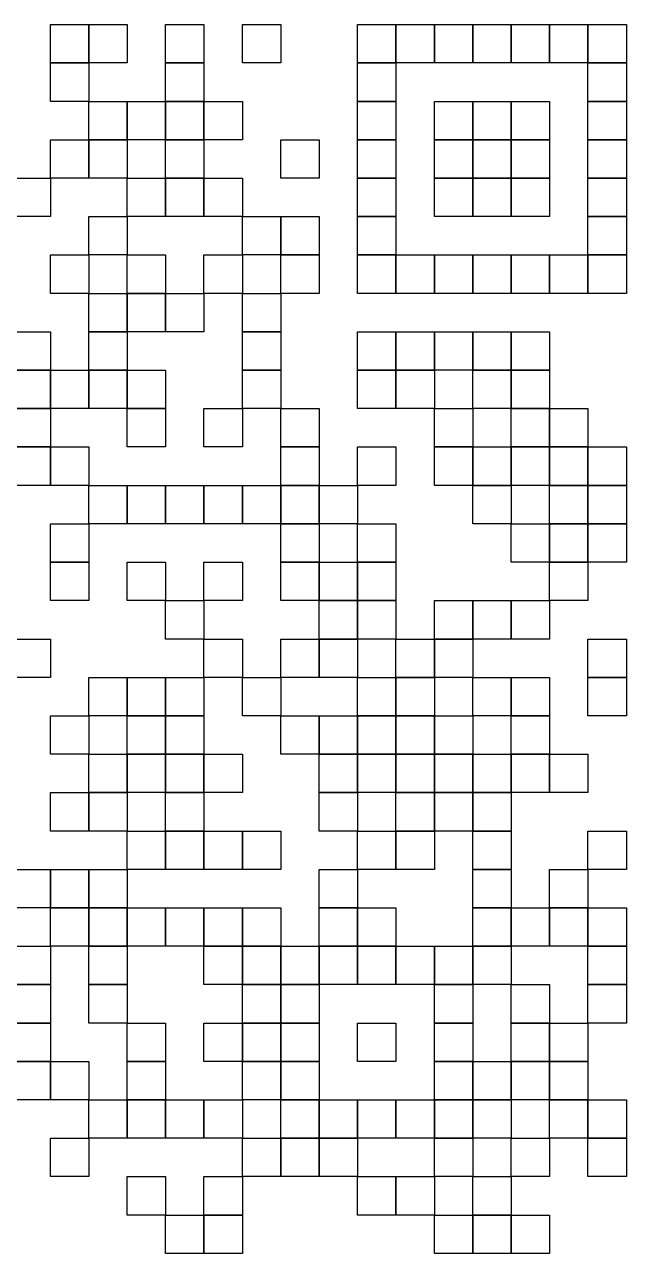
# Model space of a CAD drawing. Extents: x -1 to 447, y 185 to 440.
# Drawn here: x 334.28 to 358.03, y 359.09 to 407.58 of the extents above; entities that cross this region are included whole.
import ezdxf

# ---------------------------------------------------------------- set-up
doc = ezdxf.new("R2010")
doc.units = 0

msp = doc.modelspace()

# ---------------------------------------------------------------- linework, layer by layer
at = {"layer": 'Visible'}
for p, q in [((335.300744, 407.579554), (336.816805, 407.579554)), ((335.300744, 406.064552), (335.300744, 407.579554)), ((336.816805, 407.579554), (338.33022, 407.579554)), ((336.816805, 406.064552), (336.816805, 407.579554)), ((336.816805, 407.579554), (336.816805, 406.064552)), ((338.33022, 407.579554), (338.33022, 406.064552)), ((339.84628, 407.579554), (341.362341, 407.579554)), ((339.84628, 406.064552), (339.84628, 407.579554)), ((341.362341, 407.579554), (341.362341, 406.064552)), ((342.875756, 407.579554), (344.391816, 407.579554)), ((342.875756, 406.064552), (342.875756, 407.579554)), ((344.391816, 407.579554), (344.391816, 406.064552)), ((347.421291, 407.579554), (348.937352, 407.579554)), ((347.421291, 406.064552), (347.421291, 407.579554)), ((348.937352, 407.579554), (350.453413, 407.579554)), ((348.937352, 406.064552), (348.937352, 407.579554)), ((348.937352, 407.579554), (348.937352, 406.064552)), ((350.453413, 407.579554), (351.966827, 407.579554)), ((350.453413, 406.064552), (350.453413, 407.579554)), ((350.453413, 407.579554), (350.453413, 406.064552)), ((351.966827, 407.579554), (353.482888, 407.579554)), ((351.966827, 406.064552), (351.966827, 407.579554)), ((351.966827, 407.579554), (351.966827, 406.064552)), ((353.482888, 407.579554), (354.998949, 407.579554)), ((353.482888, 406.064552), (353.482888, 407.579554)), ((353.482888, 407.579554), (353.482888, 406.064552)), ((354.998949, 407.579554), (356.512363, 407.579554)), ((354.998949, 406.064552), (354.998949, 407.579554)), ((354.998949, 407.579554), (354.998949, 406.064552)), ((356.512363, 407.579554), (358.028424, 407.579554)), ((356.512363, 406.064552), (356.512363, 407.579554)), ((356.512363, 407.579554), (356.512363, 406.064552)), ((358.028424, 407.579554), (358.028424, 406.064552)), ((335.300744, 406.064552), (336.816805, 406.064552)), ((335.300744, 404.549285), (335.300744, 406.064552)), ((336.816805, 406.064552), (335.300744, 406.064552)), ((336.816805, 406.064552), (336.816805, 404.549285)), ((338.33022, 406.064552), (336.816805, 406.064552)), ((339.84628, 406.064552), (341.362341, 406.064552)), ((339.84628, 404.549285), (339.84628, 406.064552)), ((341.362341, 406.064552), (339.84628, 406.064552)), ((341.362341, 406.064552), (341.362341, 404.549285)), ((344.391816, 406.064552), (342.875756, 406.064552)), ((347.421291, 406.064552), (348.937352, 406.064552)), ((347.421291, 404.549285), (347.421291, 406.064552)), ((348.937352, 406.064552), (347.421291, 406.064552)), ((348.937352, 406.064552), (348.937352, 404.549285)), ((350.453413, 406.064552), (348.937352, 406.064552)), ((351.966827, 406.064552), (350.453413, 406.064552)), ((353.482888, 406.064552), (351.966827, 406.064552)), ((354.998949, 406.064552), (353.482888, 406.064552)), ((356.512363, 406.064552), (354.998949, 406.064552)), ((356.512363, 406.064552), (358.028424, 406.064552)), ((356.512363, 404.549285), (356.512363, 406.064552)), ((358.028424, 406.064552), (356.512363, 406.064552)), ((358.028424, 406.064552), (358.028424, 404.549285)), ((336.816805, 404.549285), (335.300744, 404.549285)), ((336.816805, 404.549285), (338.33022, 404.549285)), ((336.816805, 403.034018), (336.816805, 404.549285)), ((338.33022, 404.549285), (339.84628, 404.549285)), ((338.33022, 403.034018), (338.33022, 404.549285)), ((338.33022, 404.549285), (338.33022, 403.034018)), ((339.84628, 404.549285), (341.362341, 404.549285)), ((339.84628, 403.034018), (339.84628, 404.549285)), ((339.84628, 404.549285), (339.84628, 403.034018)), ((341.362341, 404.549285), (339.84628, 404.549285)), ((341.362341, 404.549285), (342.875756, 404.549285)), ((341.362341, 403.034018), (341.362341, 404.549285)), ((341.362341, 404.549285), (341.362341, 403.034018)), ((342.875756, 404.549285), (342.875756, 403.034018)), ((347.421291, 404.549285), (348.937352, 404.549285)), ((347.421291, 403.034018), (347.421291, 404.549285)), ((348.937352, 404.549285), (347.421291, 404.549285)), ((348.937352, 404.549285), (348.937352, 403.034018)), ((350.453413, 404.549285), (351.966827, 404.549285)), ((350.453413, 403.034018), (350.453413, 404.549285)), ((351.966827, 404.549285), (353.482888, 404.549285)), ((351.966827, 403.034018), (351.966827, 404.549285)), ((351.966827, 404.549285), (351.966827, 403.034018)), ((353.482888, 404.549285), (354.998949, 404.549285)), ((353.482888, 403.034018), (353.482888, 404.549285)), ((353.482888, 404.549285), (353.482888, 403.034018)), ((354.998949, 404.549285), (354.998949, 403.034018)), ((356.512363, 404.549285), (358.028424, 404.549285)), ((356.512363, 403.034018), (356.512363, 404.549285)), ((358.028424, 404.549285), (356.512363, 404.549285)), ((358.028424, 404.549285), (358.028424, 403.034018)), ((335.300744, 403.034283), (336.816805, 403.034283)), ((335.300744, 401.519016), (335.300744, 403.034283)), ((336.816805, 403.034283), (338.33022, 403.034283)), ((336.816805, 401.519016), (336.816805, 403.034283)), ((336.816805, 403.034283), (336.816805, 401.519016)), ((338.33022, 403.034018), (336.816805, 403.034018)), ((338.33022, 403.034283), (338.33022, 401.519016)), ((339.84628, 403.034018), (338.33022, 403.034018)), ((339.84628, 403.034283), (341.362341, 403.034283)), ((339.84628, 401.519016), (339.84628, 403.034283)), ((341.362341, 403.034018), (339.84628, 403.034018)), ((341.362341, 403.034283), (341.362341, 401.519016)), ((342.875756, 403.034018), (341.362341, 403.034018)), ((344.391816, 403.034283), (345.907877, 403.034283)), ((344.391816, 401.519016), (344.391816, 403.034283)), ((345.907877, 403.034283), (345.907877, 401.519016)), ((347.421291, 403.034283), (348.937352, 403.034283)), ((347.421291, 401.519016), (347.421291, 403.034283)), ((348.937352, 403.034018), (347.421291, 403.034018)), ((348.937352, 403.034283), (348.937352, 401.519016)), ((350.453413, 403.034283), (351.966827, 403.034283)), ((350.453413, 401.519016), (350.453413, 403.034283)), ((351.966827, 403.034018), (350.453413, 403.034018)), ((351.966827, 403.034283), (353.482888, 403.034283)), ((351.966827, 401.519016), (351.966827, 403.034283)), ((351.966827, 403.034283), (351.966827, 401.519016)), ((353.482888, 403.034018), (351.966827, 403.034018)), ((353.482888, 403.034283), (354.998949, 403.034283)), ((353.482888, 401.519016), (353.482888, 403.034283)), ((353.482888, 403.034283), (353.482888, 401.519016)), ((354.998949, 403.034018), (353.482888, 403.034018)), ((354.998949, 403.034283), (354.998949, 401.519016)), ((356.512363, 403.034283), (358.028424, 403.034283)), ((356.512363, 401.519016), (356.512363, 403.034283)), ((358.028424, 403.034018), (356.512363, 403.034018)), ((358.028424, 403.034283), (358.028424, 401.519016)), ((333.784684, 401.519016), (335.300744, 401.519016)), ((335.300744, 401.519016), (335.300744, 400.003749)), ((336.816805, 401.519016), (335.300744, 401.519016)), ((338.33022, 401.519016), (336.816805, 401.519016)), ((338.33022, 401.519016), (339.84628, 401.519016)), ((338.33022, 400.003749), (338.33022, 401.519016)), ((339.84628, 401.519016), (341.362341, 401.519016)), ((339.84628, 400.003749), (339.84628, 401.519016)), ((339.84628, 401.519016), (339.84628, 400.003749)), ((341.362341, 401.519016), (339.84628, 401.519016)), ((341.362341, 401.519016), (342.875756, 401.519016)), ((341.362341, 400.003749), (341.362341, 401.519016)), ((341.362341, 401.519016), (341.362341, 400.003749)), ((342.875756, 401.519016), (342.875756, 400.003749)), ((345.907877, 401.519016), (344.391816, 401.519016)), ((347.421291, 401.519016), (348.937352, 401.519016)), ((347.421291, 400.003749), (347.421291, 401.519016)), ((348.937352, 401.519016), (347.421291, 401.519016)), ((348.937352, 401.519016), (348.937352, 400.003749)), ((350.453413, 401.519016), (351.966827, 401.519016)), ((350.453413, 400.003749), (350.453413, 401.519016)), ((351.966827, 401.519016), (350.453413, 401.519016)), ((351.966827, 401.519016), (353.482888, 401.519016)), ((351.966827, 400.003749), (351.966827, 401.519016)), ((351.966827, 401.519016), (351.966827, 400.003749)), ((353.482888, 401.519016), (351.966827, 401.519016)), ((353.482888, 401.519016), (354.998949, 401.519016)), ((353.482888, 400.003749), (353.482888, 401.519016)), ((353.482888, 401.519016), (353.482888, 400.003749)), ((354.998949, 401.519016), (353.482888, 401.519016)), ((354.998949, 401.519016), (354.998949, 400.003749)), ((356.512363, 401.519016), (358.028424, 401.519016)), ((356.512363, 400.003749), (356.512363, 401.519016)), ((358.028424, 401.519016), (356.512363, 401.519016)), ((358.028424, 401.519016), (358.028424, 400.003749)), ((335.300744, 400.003749), (333.784684, 400.003749)), ((336.816805, 400.003749), (338.33022, 400.003749)), ((336.816805, 398.488747), (336.816805, 400.003749)), ((338.33022, 400.003749), (338.33022, 398.488747)), ((339.84628, 400.003749), (338.33022, 400.003749)), ((341.362341, 400.003749), (339.84628, 400.003749)), ((342.875756, 400.003749), (341.362341, 400.003749)), ((342.875756, 400.003749), (344.391816, 400.003749)), ((342.875756, 398.488747), (342.875756, 400.003749)), ((344.391816, 400.003749), (345.907877, 400.003749)), ((344.391816, 398.488747), (344.391816, 400.003749)), ((344.391816, 400.003749), (344.391816, 398.488747)), ((345.907877, 400.003749), (345.907877, 398.488747)), ((347.421291, 400.003749), (348.937352, 400.003749)), ((347.421291, 398.488747), (347.421291, 400.003749)), ((348.937352, 400.003749), (347.421291, 400.003749)), ((348.937352, 400.003749), (348.937352, 398.488747)), ((351.966827, 400.003749), (350.453413, 400.003749)), ((353.482888, 400.003749), (351.966827, 400.003749)), ((354.998949, 400.003749), (353.482888, 400.003749)), ((356.512363, 400.003749), (358.028424, 400.003749)), ((356.512363, 398.488747), (356.512363, 400.003749)), ((358.028424, 400.003749), (356.512363, 400.003749)), ((358.028424, 400.003749), (358.028424, 398.488747)), ((335.300744, 398.488747), (336.816805, 398.488747)), ((335.300744, 396.97348), (335.300744, 398.488747)), ((336.816805, 398.488747), (336.816805, 396.97348)), ((338.33022, 398.488747), (336.816805, 398.488747)), ((338.33022, 398.488747), (339.84628, 398.488747)), ((338.33022, 396.97348), (338.33022, 398.488747)), ((339.84628, 398.488747), (339.84628, 396.97348)), ((341.362341, 398.488747), (342.875756, 398.488747)), ((341.362341, 396.97348), (341.362341, 398.488747)), ((342.875756, 398.488747), (342.875756, 396.97348)), ((344.391816, 398.488747), (342.875756, 398.488747)), ((344.391816, 398.488747), (345.907877, 398.488747)), ((344.391816, 396.97348), (344.391816, 398.488747)), ((345.907877, 398.488747), (344.391816, 398.488747)), ((345.907877, 398.488747), (345.907877, 396.97348)), ((347.421291, 398.488747), (348.937352, 398.488747)), ((347.421291, 396.97348), (347.421291, 398.488747)), ((348.937352, 398.488747), (347.421291, 398.488747)), ((348.937352, 398.488747), (350.453413, 398.488747)), ((348.937352, 396.97348), (348.937352, 398.488747)), ((348.937352, 398.488747), (348.937352, 396.97348)), ((350.453413, 398.488747), (351.966827, 398.488747)), ((350.453413, 396.97348), (350.453413, 398.488747)), ((350.453413, 398.488747), (350.453413, 396.97348)), ((351.966827, 398.488747), (353.482888, 398.488747)), ((351.966827, 396.97348), (351.966827, 398.488747)), ((351.966827, 398.488747), (351.966827, 396.97348)), ((353.482888, 398.488747), (354.998949, 398.488747)), ((353.482888, 396.97348), (353.482888, 398.488747)), ((353.482888, 398.488747), (353.482888, 396.97348)), ((354.998949, 398.488747), (356.512363, 398.488747)), ((354.998949, 396.97348), (354.998949, 398.488747)), ((354.998949, 398.488747), (354.998949, 396.97348)), ((356.512363, 398.488747), (358.028424, 398.488747)), ((356.512363, 396.97348), (356.512363, 398.488747)), ((356.512363, 398.488747), (356.512363, 396.97348)), ((358.028424, 398.488747), (356.512363, 398.488747)), ((358.028424, 398.488747), (358.028424, 396.97348)), ((336.816805, 396.97348), (335.300744, 396.97348)), ((336.816805, 396.97348), (338.33022, 396.97348)), ((336.816805, 395.458478), (336.816805, 396.97348)), ((338.33022, 396.97348), (339.84628, 396.97348)), ((338.33022, 395.458478), (338.33022, 396.97348)), ((338.33022, 396.97348), (338.33022, 395.458478)), ((339.84628, 396.97348), (338.33022, 396.97348)), ((339.84628, 396.97348), (341.362341, 396.97348)), ((339.84628, 395.458478), (339.84628, 396.97348)), ((339.84628, 396.97348), (339.84628, 395.458478)), ((341.362341, 396.97348), (341.362341, 395.458478)), ((342.875756, 396.97348), (341.362341, 396.97348)), ((342.875756, 396.97348), (344.391816, 396.97348)), ((342.875756, 395.458478), (342.875756, 396.97348)), ((344.391816, 396.97348), (344.391816, 395.458478)), ((345.907877, 396.97348), (344.391816, 396.97348)), ((348.937352, 396.97348), (347.421291, 396.97348)), ((350.453413, 396.97348), (348.937352, 396.97348)), ((351.966827, 396.97348), (350.453413, 396.97348)), ((353.482888, 396.97348), (351.966827, 396.97348)), ((354.998949, 396.97348), (353.482888, 396.97348)), ((356.512363, 396.97348), (354.998949, 396.97348)), ((358.028424, 396.97348), (356.512363, 396.97348)), ((333.784684, 395.458478), (335.300744, 395.458478)), ((335.300744, 395.458478), (335.300744, 393.943211)), ((336.816805, 395.458478), (338.33022, 395.458478)), ((336.816805, 393.943211), (336.816805, 395.458478)), ((338.33022, 395.458478), (336.816805, 395.458478)), ((338.33022, 395.458478), (338.33022, 393.943211)), ((339.84628, 395.458478), (338.33022, 395.458478)), ((341.362341, 395.458478), (339.84628, 395.458478)), ((342.875756, 395.458478), (344.391816, 395.458478)), ((342.875756, 393.943211), (342.875756, 395.458478)), ((344.391816, 395.458478), (342.875756, 395.458478)), ((344.391816, 395.458478), (344.391816, 393.943211)), ((347.421291, 395.458478), (348.937352, 395.458478)), ((347.421291, 393.943211), (347.421291, 395.458478)), ((348.937352, 395.458478), (350.453413, 395.458478)), ((348.937352, 393.943211), (348.937352, 395.458478)), ((348.937352, 395.458478), (348.937352, 393.943211)), ((350.453413, 395.458478), (351.966827, 395.458478)), ((350.453413, 393.943211), (350.453413, 395.458478)), ((350.453413, 395.458478), (350.453413, 393.943211)), ((351.966827, 395.458478), (353.482888, 395.458478)), ((351.966827, 393.943211), (351.966827, 395.458478)), ((351.966827, 395.458478), (351.966827, 393.943211)), ((353.482888, 395.458478), (354.998949, 395.458478)), ((353.482888, 393.943211), (353.482888, 395.458478)), ((353.482888, 395.458478), (353.482888, 393.943211)), ((354.998949, 395.458478), (354.998949, 393.943211)), ((333.784684, 393.943211), (335.300744, 393.943211)), ((335.300744, 393.943211), (333.784684, 393.943211)), ((335.300744, 393.943211), (336.816805, 393.943211)), ((335.300744, 392.428209), (335.300744, 393.943211)), ((335.300744, 393.943211), (335.300744, 392.428209)), ((336.816805, 393.943211), (338.33022, 393.943211)), ((336.816805, 392.428209), (336.816805, 393.943211)), ((336.816805, 393.943211), (336.816805, 392.428209)), ((338.33022, 393.943211), (336.816805, 393.943211)), ((338.33022, 393.943211), (339.84628, 393.943211)), ((338.33022, 392.428209), (338.33022, 393.943211)), ((338.33022, 393.943211), (338.33022, 392.428209)), ((339.84628, 393.943211), (339.84628, 392.428209)), ((342.875756, 393.943211), (344.391816, 393.943211)), ((342.875756, 392.428209), (342.875756, 393.943211)), ((344.391816, 393.943211), (342.875756, 393.943211)), ((344.391816, 393.943211), (344.391816, 392.428209)), ((347.421291, 393.943211), (348.937352, 393.943211)), ((347.421291, 392.428209), (347.421291, 393.943211)), ((348.937352, 393.943211), (347.421291, 393.943211)), ((348.937352, 393.943211), (350.453413, 393.943211)), ((348.937352, 392.428209), (348.937352, 393.943211)), ((348.937352, 393.943211), (348.937352, 392.428209)), ((350.453413, 393.943211), (348.937352, 393.943211)), ((350.453413, 393.943211), (350.453413, 392.428209)), ((351.966827, 393.943211), (350.453413, 393.943211)), ((351.966827, 393.943211), (353.482888, 393.943211)), ((351.966827, 392.428209), (351.966827, 393.943211)), ((353.482888, 393.943211), (351.966827, 393.943211)), ((353.482888, 393.943211), (354.998949, 393.943211)), ((353.482888, 392.428209), (353.482888, 393.943211)), ((353.482888, 393.943211), (353.482888, 392.428209)), ((354.998949, 393.943211), (353.482888, 393.943211)), ((354.998949, 393.943211), (354.998949, 392.428209)), ((333.784684, 392.428209), (335.300744, 392.428209)), ((335.300744, 392.428209), (333.784684, 392.428209)), ((335.300744, 392.428209), (335.300744, 390.912942)), ((336.816805, 392.428209), (335.300744, 392.428209)), ((338.33022, 392.428209), (336.816805, 392.428209)), ((338.33022, 392.428209), (339.84628, 392.428209)), ((338.33022, 390.912942), (338.33022, 392.428209)), ((339.84628, 392.428209), (338.33022, 392.428209)), ((339.84628, 392.428209), (339.84628, 390.912942)), ((341.362341, 392.428209), (342.875756, 392.428209)), ((341.362341, 390.912942), (341.362341, 392.428209)), ((342.875756, 392.428209), (342.875756, 390.912942)), ((344.391816, 392.428209), (342.875756, 392.428209)), ((344.391816, 392.428209), (345.907877, 392.428209)), ((344.391816, 390.912942), (344.391816, 392.428209)), ((345.907877, 392.428209), (345.907877, 390.912942)), ((348.937352, 392.428209), (347.421291, 392.428209)), ((350.453413, 392.428209), (348.937352, 392.428209)), ((350.453413, 392.428209), (351.966827, 392.428209)), ((350.453413, 390.912942), (350.453413, 392.428209)), ((351.966827, 392.428209), (351.966827, 390.912942)), ((353.482888, 392.428209), (351.966827, 392.428209)), ((353.482888, 392.428209), (354.998949, 392.428209)), ((353.482888, 390.912942), (353.482888, 392.428209)), ((354.998949, 392.428209), (353.482888, 392.428209)), ((354.998949, 392.428209), (356.512363, 392.428209)), ((354.998949, 390.912942), (354.998949, 392.428209)), ((354.998949, 392.428209), (354.998949, 390.912942)), ((356.512363, 392.428209), (356.512363, 390.912942)), ((333.784684, 390.912942), (335.300744, 390.912942)), ((335.300744, 390.912942), (333.784684, 390.912942)), ((335.300744, 390.912942), (336.816805, 390.912942)), ((335.300744, 389.39794), (335.300744, 390.912942)), ((335.300744, 390.912942), (335.300744, 389.39794)), ((336.816805, 390.912942), (336.816805, 389.39794)), ((339.84628, 390.912942), (338.33022, 390.912942)), ((342.875756, 390.912942), (341.362341, 390.912942)), ((344.391816, 390.912942), (345.907877, 390.912942)), ((344.391816, 389.39794), (344.391816, 390.912942)), ((345.907877, 390.912942), (344.391816, 390.912942)), ((345.907877, 390.912942), (345.907877, 389.39794)), ((347.421291, 390.912942), (348.937352, 390.912942)), ((347.421291, 389.39794), (347.421291, 390.912942)), ((348.937352, 390.912942), (348.937352, 389.39794)), ((350.453413, 390.912942), (351.966827, 390.912942)), ((350.453413, 389.39794), (350.453413, 390.912942)), ((351.966827, 390.912942), (350.453413, 390.912942)), ((351.966827, 390.912942), (353.482888, 390.912942)), ((351.966827, 389.39794), (351.966827, 390.912942)), ((351.966827, 390.912942), (351.966827, 389.39794)), ((353.482888, 390.912942), (354.998949, 390.912942)), ((353.482888, 389.39794), (353.482888, 390.912942)), ((353.482888, 390.912942), (353.482888, 389.39794)), ((354.998949, 390.912942), (353.482888, 390.912942)), ((354.998949, 390.912942), (356.512363, 390.912942)), ((354.998949, 389.39794), (354.998949, 390.912942)), ((354.998949, 390.912942), (354.998949, 389.39794)), ((356.512363, 390.912942), (354.998949, 390.912942)), ((356.512363, 390.912942), (358.028424, 390.912942)), ((356.512363, 389.39794), (356.512363, 390.912942)), ((356.512363, 390.912942), (356.512363, 389.39794)), ((358.028424, 390.912942), (358.028424, 389.39794)), ((335.300744, 389.39794), (333.784684, 389.39794)), ((336.816805, 389.39794), (335.300744, 389.39794)), ((336.816805, 389.397675), (338.33022, 389.397675)), ((336.816805, 387.882673), (336.816805, 389.397675)), ((338.33022, 389.397675), (339.84628, 389.397675)), ((338.33022, 387.882673), (338.33022, 389.397675)), ((338.33022, 389.397675), (338.33022, 387.882673)), ((339.84628, 389.397675), (341.362341, 389.397675)), ((339.84628, 387.882673), (339.84628, 389.397675)), ((339.84628, 389.397675), (339.84628, 387.882673)), ((341.362341, 389.397675), (342.875756, 389.397675)), ((341.362341, 387.882673), (341.362341, 389.397675)), ((341.362341, 389.397675), (341.362341, 387.882673)), ((342.875756, 389.397675), (344.391816, 389.397675)), ((342.875756, 387.882673), (342.875756, 389.397675)), ((342.875756, 389.397675), (342.875756, 387.882673)), ((345.907877, 389.39794), (344.391816, 389.39794)), ((344.391816, 389.397675), (345.907877, 389.397675)), ((344.391816, 387.882673), (344.391816, 389.397675)), ((344.391816, 389.397675), (344.391816, 387.882673)), ((345.907877, 389.397675), (347.421291, 389.397675)), ((345.907877, 387.882673), (345.907877, 389.397675)), ((345.907877, 389.397675), (345.907877, 387.882673)), ((348.937352, 389.39794), (347.421291, 389.39794)), ((347.421291, 389.397675), (347.421291, 387.882673)), ((351.966827, 389.39794), (350.453413, 389.39794)), ((353.482888, 389.39794), (351.966827, 389.39794)), ((351.966827, 389.397675), (353.482888, 389.397675)), ((351.966827, 387.882673), (351.966827, 389.397675)), ((354.998949, 389.39794), (353.482888, 389.39794)), ((353.482888, 389.397675), (353.482888, 387.882673)), ((356.512363, 389.39794), (354.998949, 389.39794)), ((354.998949, 389.397675), (356.512363, 389.397675)), ((354.998949, 387.882673), (354.998949, 389.397675)), ((358.028424, 389.39794), (356.512363, 389.39794)), ((356.512363, 389.397675), (358.028424, 389.397675)), ((356.512363, 387.882673), (356.512363, 389.397675)), ((356.512363, 389.397675), (356.512363, 387.882673)), ((358.028424, 389.397675), (358.028424, 387.882673)), ((335.300744, 387.882673), (336.816805, 387.882673)), ((335.300744, 386.367406), (335.300744, 387.882673)), ((336.816805, 387.882673), (336.816805, 386.367406)), ((338.33022, 387.882673), (336.816805, 387.882673)), ((339.84628, 387.882673), (338.33022, 387.882673)), ((341.362341, 387.882673), (339.84628, 387.882673)), ((342.875756, 387.882673), (341.362341, 387.882673)), ((344.391816, 387.882673), (342.875756, 387.882673)), ((344.391816, 387.882673), (345.907877, 387.882673)), ((344.391816, 386.367406), (344.391816, 387.882673)), ((345.907877, 387.882673), (344.391816, 387.882673)), ((345.907877, 387.882673), (345.907877, 386.367406)), ((347.421291, 387.882673), (345.907877, 387.882673)), ((347.421291, 387.882673), (348.937352, 387.882673)), ((347.421291, 386.367406), (347.421291, 387.882673)), ((348.937352, 387.882673), (348.937352, 386.367406)), ((353.482888, 387.882673), (351.966827, 387.882673)), ((353.482888, 387.882673), (354.998949, 387.882673)), ((353.482888, 386.367406), (353.482888, 387.882673)), ((354.998949, 387.882673), (356.512363, 387.882673)), ((354.998949, 386.367406), (354.998949, 387.882673)), ((354.998949, 387.882673), (354.998949, 386.367406)), ((356.512363, 387.882673), (354.998949, 387.882673)), ((356.512363, 387.882673), (358.028424, 387.882673)), ((356.512363, 386.367406), (356.512363, 387.882673)), ((356.512363, 387.882673), (356.512363, 386.367406)), ((358.028424, 387.882673), (356.512363, 387.882673)), ((358.028424, 387.882673), (358.028424, 386.367406)), ((335.300744, 386.367406), (336.816805, 386.367406)), ((335.300744, 384.852404), (335.300744, 386.367406)), ((336.816805, 386.367406), (335.300744, 386.367406)), ((336.816805, 386.367406), (336.816805, 384.852404)), ((338.33022, 386.367406), (339.84628, 386.367406)), ((338.33022, 384.852404), (338.33022, 386.367406)), ((339.84628, 386.367406), (339.84628, 384.852404)), ((341.362341, 386.367406), (342.875756, 386.367406)), ((341.362341, 384.852404), (341.362341, 386.367406)), ((342.875756, 386.367406), (342.875756, 384.852404)), ((344.391816, 386.367406), (345.907877, 386.367406)), ((344.391816, 384.852404), (344.391816, 386.367406)), ((345.907877, 386.367406), (344.391816, 386.367406)), ((345.907877, 386.367406), (347.421291, 386.367406)), ((345.907877, 384.852404), (345.907877, 386.367406)), ((345.907877, 386.367406), (345.907877, 384.852404)), ((347.421291, 386.367406), (348.937352, 386.367406)), ((347.421291, 384.852404), (347.421291, 386.367406)), ((347.421291, 386.367406), (347.421291, 384.852404)), ((348.937352, 386.367406), (347.421291, 386.367406)), ((348.937352, 386.367406), (348.937352, 384.852404)), ((354.998949, 386.367406), (353.482888, 386.367406)), ((354.998949, 386.367406), (356.512363, 386.367406)), ((354.998949, 384.852404), (354.998949, 386.367406)), ((356.512363, 386.367406), (354.998949, 386.367406)), ((356.512363, 386.367406), (356.512363, 384.852404)), ((358.028424, 386.367406), (356.512363, 386.367406)), ((336.816805, 384.852404), (335.300744, 384.852404)), ((339.84628, 384.852404), (338.33022, 384.852404)), ((339.84628, 384.852404), (341.362341, 384.852404)), ((339.84628, 383.337137), (339.84628, 384.852404)), ((341.362341, 384.852404), (341.362341, 383.337137)), ((342.875756, 384.852404), (341.362341, 384.852404)), ((345.907877, 384.852404), (344.391816, 384.852404)), ((345.907877, 384.852404), (347.421291, 384.852404)), ((345.907877, 383.337137), (345.907877, 384.852404)), ((347.421291, 384.852404), (345.907877, 384.852404)), ((347.421291, 384.852404), (348.937352, 384.852404)), ((347.421291, 383.337137), (347.421291, 384.852404)), ((347.421291, 384.852404), (347.421291, 383.337137)), ((348.937352, 384.852404), (347.421291, 384.852404)), ((348.937352, 384.852404), (348.937352, 383.337137)), ((350.453413, 384.852404), (351.966827, 384.852404)), ((350.453413, 383.337137), (350.453413, 384.852404)), ((351.966827, 384.852404), (353.482888, 384.852404)), ((351.966827, 383.337137), (351.966827, 384.852404)), ((351.966827, 384.852404), (351.966827, 383.337137)), ((353.482888, 384.852404), (354.998949, 384.852404)), ((353.482888, 383.337137), (353.482888, 384.852404)), ((353.482888, 384.852404), (353.482888, 383.337137)), ((354.998949, 384.852404), (354.998949, 383.337137)), ((356.512363, 384.852404), (354.998949, 384.852404)), ((333.784684, 383.337137), (335.300744, 383.337137)), ((335.300744, 383.337137), (335.300744, 381.822135)), ((341.362341, 383.337137), (339.84628, 383.337137)), ((341.362341, 383.337137), (342.875756, 383.337137)), ((341.362341, 381.822135), (341.362341, 383.337137)), ((342.875756, 383.337137), (342.875756, 381.822135)), ((344.391816, 383.337137), (345.907877, 383.337137)), ((344.391816, 381.822135), (344.391816, 383.337137)), ((345.907877, 383.337137), (347.421291, 383.337137)), ((345.907877, 381.822135), (345.907877, 383.337137)), ((345.907877, 383.337137), (345.907877, 381.822135)), ((347.421291, 383.337137), (345.907877, 383.337137)), ((347.421291, 383.337137), (347.421291, 381.822135)), ((348.937352, 383.337137), (347.421291, 383.337137)), ((348.937352, 383.337137), (350.453413, 383.337137)), ((348.937352, 381.822135), (348.937352, 383.337137)), ((350.453413, 383.337137), (351.966827, 383.337137)), ((350.453413, 381.822135), (350.453413, 383.337137)), ((350.453413, 383.337137), (350.453413, 381.822135)), ((351.966827, 383.337137), (350.453413, 383.337137)), ((351.966827, 383.337137), (351.966827, 381.822135)), ((353.482888, 383.337137), (351.966827, 383.337137)), ((354.998949, 383.337137), (353.482888, 383.337137)), ((356.512363, 383.337137), (358.028424, 383.337137)), ((356.512363, 381.822135), (356.512363, 383.337137)), ((358.028424, 383.337137), (358.028424, 381.822135)), ((335.300744, 381.822135), (333.784684, 381.822135)), ((336.816805, 381.822135), (338.33022, 381.822135)), ((336.816805, 380.306868), (336.816805, 381.822135)), ((338.33022, 381.822135), (339.84628, 381.822135)), ((338.33022, 380.306868), (338.33022, 381.822135)), ((338.33022, 381.822135), (338.33022, 380.306868)), ((339.84628, 381.822135), (341.362341, 381.822135)), ((339.84628, 380.306868), (339.84628, 381.822135)), ((339.84628, 381.822135), (339.84628, 380.306868)), ((341.362341, 381.822135), (341.362341, 380.306868)), ((342.875756, 381.822135), (341.362341, 381.822135)), ((342.875756, 381.822135), (344.391816, 381.822135)), ((342.875756, 380.306868), (342.875756, 381.822135)), ((344.391816, 381.822135), (344.391816, 380.306868)), ((345.907877, 381.822135), (344.391816, 381.822135)), ((347.421291, 381.822135), (345.907877, 381.822135)), ((347.421291, 381.822135), (348.937352, 381.822135)), ((347.421291, 380.306868), (347.421291, 381.822135)), ((348.937352, 381.822135), (350.453413, 381.822135)), ((348.937352, 380.306868), (348.937352, 381.822135)), ((348.937352, 381.822135), (348.937352, 380.306868)), ((350.453413, 381.822135), (348.937352, 381.822135)), ((350.453413, 381.822135), (350.453413, 380.306868)), ((351.966827, 381.822135), (350.453413, 381.822135)), ((351.966827, 381.822135), (353.482888, 381.822135)), ((351.966827, 380.306868), (351.966827, 381.822135)), ((353.482888, 381.822135), (354.998949, 381.822135)), ((353.482888, 380.306868), (353.482888, 381.822135)), ((353.482888, 381.822135), (353.482888, 380.306868)), ((354.998949, 381.822135), (354.998949, 380.306868)), ((356.512363, 381.822135), (358.028424, 381.822135)), ((356.512363, 380.306868), (356.512363, 381.822135)), ((358.028424, 381.822135), (356.512363, 381.822135)), ((358.028424, 381.822135), (358.028424, 380.306868)), ((335.300744, 380.306868), (336.816805, 380.306868)), ((335.300744, 378.791866), (335.300744, 380.306868)), ((336.816805, 380.306868), (336.816805, 378.791866)), ((338.33022, 380.306868), (336.816805, 380.306868)), ((338.33022, 380.306868), (339.84628, 380.306868)), ((338.33022, 378.791866), (338.33022, 380.306868)), ((339.84628, 380.306868), (338.33022, 380.306868)), ((339.84628, 380.306868), (341.362341, 380.306868)), ((339.84628, 378.791866), (339.84628, 380.306868)), ((339.84628, 380.306868), (339.84628, 378.791866)), ((341.362341, 380.306868), (339.84628, 380.306868)), ((341.362341, 380.306868), (341.362341, 378.791866)), ((344.391816, 380.306868), (342.875756, 380.306868)), ((344.391816, 380.306868), (345.907877, 380.306868)), ((344.391816, 378.791866), (344.391816, 380.306868)), ((345.907877, 380.306868), (347.421291, 380.306868)), ((345.907877, 378.791866), (345.907877, 380.306868)), ((345.907877, 380.306868), (345.907877, 378.791866)), ((347.421291, 380.306868), (348.937352, 380.306868)), ((347.421291, 378.791866), (347.421291, 380.306868)), ((347.421291, 380.306868), (347.421291, 378.791866)), ((348.937352, 380.306868), (347.421291, 380.306868)), ((348.937352, 380.306868), (350.453413, 380.306868)), ((348.937352, 378.791866), (348.937352, 380.306868)), ((348.937352, 380.306868), (348.937352, 378.791866)), ((350.453413, 380.306868), (348.937352, 380.306868)), ((350.453413, 380.306868), (351.966827, 380.306868)), ((350.453413, 378.791866), (350.453413, 380.306868)), ((350.453413, 380.306868), (350.453413, 378.791866)), ((351.966827, 380.306868), (351.966827, 378.791866)), ((353.482888, 380.306868), (351.966827, 380.306868)), ((353.482888, 380.306868), (354.998949, 380.306868)), ((353.482888, 378.791866), (353.482888, 380.306868)), ((354.998949, 380.306868), (353.482888, 380.306868)), ((354.998949, 380.306868), (354.998949, 378.791866)), ((358.028424, 380.306868), (356.512363, 380.306868)), ((336.816805, 378.791866), (335.300744, 378.791866)), ((336.816805, 378.791866), (338.33022, 378.791866)), ((336.816805, 377.276599), (336.816805, 378.791866)), ((338.33022, 378.791866), (339.84628, 378.791866)), ((338.33022, 377.276599), (338.33022, 378.791866)), ((338.33022, 378.791866), (338.33022, 377.276599)), ((339.84628, 378.791866), (338.33022, 378.791866)), ((339.84628, 378.791866), (341.362341, 378.791866)), ((339.84628, 377.276599), (339.84628, 378.791866)), ((339.84628, 378.791866), (339.84628, 377.276599)), ((341.362341, 378.791866), (339.84628, 378.791866)), ((341.362341, 378.791866), (342.875756, 378.791866)), ((341.362341, 377.276599), (341.362341, 378.791866)), ((341.362341, 378.791866), (341.362341, 377.276599)), ((342.875756, 378.791866), (342.875756, 377.276599)), ((345.907877, 378.791866), (344.391816, 378.791866)), ((345.907877, 378.791866), (347.421291, 378.791866)), ((345.907877, 377.276599), (345.907877, 378.791866)), ((347.421291, 378.791866), (345.907877, 378.791866)), ((347.421291, 378.791866), (348.937352, 378.791866)), ((347.421291, 377.276599), (347.421291, 378.791866)), ((347.421291, 378.791866), (347.421291, 377.276599)), ((348.937352, 378.791866), (347.421291, 378.791866)), ((348.937352, 378.791866), (350.453413, 378.791866)), ((348.937352, 377.276599), (348.937352, 378.791866)), ((348.937352, 378.791866), (348.937352, 377.276599)), ((350.453413, 378.791866), (348.937352, 378.791866)), ((350.453413, 378.791866), (351.966827, 378.791866)), ((350.453413, 377.276599), (350.453413, 378.791866)), ((350.453413, 378.791866), (350.453413, 377.276599)), ((351.966827, 378.791866), (350.453413, 378.791866)), ((351.966827, 378.791866), (353.482888, 378.791866)), ((351.966827, 377.276599), (351.966827, 378.791866)), ((351.966827, 378.791866), (351.966827, 377.276599)), ((353.482888, 378.791866), (354.998949, 378.791866)), ((353.482888, 377.276599), (353.482888, 378.791866)), ((353.482888, 378.791866), (353.482888, 377.276599)), ((354.998949, 378.791866), (353.482888, 378.791866)), ((354.998949, 378.791866), (356.512363, 378.791866)), ((354.998949, 377.276599), (354.998949, 378.791866)), ((354.998949, 378.791866), (354.998949, 377.276599)), ((356.512363, 378.791866), (356.512363, 377.276599)), ((335.300744, 377.276599), (336.816805, 377.276599)), ((335.300744, 375.761597), (335.300744, 377.276599)), ((336.816805, 377.276599), (338.33022, 377.276599)), ((336.816805, 375.761597), (336.816805, 377.276599)), ((336.816805, 377.276599), (336.816805, 375.761597)), ((338.33022, 377.276599), (336.816805, 377.276599)), ((338.33022, 377.276599), (338.33022, 375.761597)), ((339.84628, 377.276599), (338.33022, 377.276599)), ((339.84628, 377.276599), (341.362341, 377.276599)), ((339.84628, 375.761597), (339.84628, 377.276599)), ((341.362341, 377.276599), (339.84628, 377.276599)), ((341.362341, 377.276599), (341.362341, 375.761597)), ((342.875756, 377.276599), (341.362341, 377.276599)), ((345.907877, 377.276599), (347.421291, 377.276599)), ((345.907877, 375.761597), (345.907877, 377.276599)), ((347.421291, 377.276599), (345.907877, 377.276599)), ((347.421291, 377.276599), (347.421291, 375.761597)), ((348.937352, 377.276599), (347.421291, 377.276599)), ((348.937352, 377.276599), (350.453413, 377.276599)), ((348.937352, 375.761597), (348.937352, 377.276599)), ((350.453413, 377.276599), (348.937352, 377.276599)), ((350.453413, 377.276599), (351.966827, 377.276599)), ((350.453413, 375.761597), (350.453413, 377.276599)), ((350.453413, 377.276599), (350.453413, 375.761597)), ((351.966827, 377.276599), (350.453413, 377.276599)), ((351.966827, 377.276599), (353.482888, 377.276599)), ((351.966827, 375.761597), (351.966827, 377.276599)), ((351.966827, 377.276599), (351.966827, 375.761597)), ((353.482888, 377.276599), (351.966827, 377.276599)), ((353.482888, 377.276599), (353.482888, 375.761597)), ((354.998949, 377.276599), (353.482888, 377.276599)), ((356.512363, 377.276599), (354.998949, 377.276599)), ((336.816805, 375.761597), (335.300744, 375.761597)), ((338.33022, 375.761597), (336.816805, 375.761597)), ((338.33022, 375.761597), (339.84628, 375.761597)), ((338.33022, 374.24633), (338.33022, 375.761597)), ((339.84628, 375.761597), (341.362341, 375.761597)), ((339.84628, 374.24633), (339.84628, 375.761597)), ((339.84628, 375.761597), (339.84628, 374.24633)), ((341.362341, 375.761597), (339.84628, 375.761597)), ((341.362341, 375.761597), (342.875756, 375.761597)), ((341.362341, 374.24633), (341.362341, 375.761597)), ((341.362341, 375.761597), (341.362341, 374.24633)), ((342.875756, 375.761597), (344.391816, 375.761597)), ((342.875756, 374.24633), (342.875756, 375.761597)), ((342.875756, 375.761597), (342.875756, 374.24633)), ((344.391816, 375.761597), (344.391816, 374.24633)), ((347.421291, 375.761597), (345.907877, 375.761597)), ((347.421291, 375.761597), (348.937352, 375.761597)), ((347.421291, 374.24633), (347.421291, 375.761597)), ((348.937352, 375.761597), (350.453413, 375.761597)), ((348.937352, 374.24633), (348.937352, 375.761597)), ((348.937352, 375.761597), (348.937352, 374.24633)), ((350.453413, 375.761597), (348.937352, 375.761597)), ((350.453413, 375.761597), (350.453413, 374.24633)), ((351.966827, 375.761597), (350.453413, 375.761597)), ((351.966827, 375.761597), (353.482888, 375.761597)), ((351.966827, 374.24633), (351.966827, 375.761597)), ((353.482888, 375.761597), (351.966827, 375.761597)), ((353.482888, 375.761597), (353.482888, 374.24633)), ((356.512363, 375.761597), (358.028424, 375.761597)), ((356.512363, 374.24633), (356.512363, 375.761597)), ((358.028424, 375.761597), (358.028424, 374.24633)), ((333.784684, 374.24633), (335.300744, 374.24633)), ((335.300744, 374.24633), (336.816805, 374.24633)), ((335.300744, 372.731063), (335.300744, 374.24633)), ((335.300744, 374.24633), (335.300744, 372.731063)), ((336.816805, 374.24633), (338.33022, 374.24633)), ((336.816805, 372.731063), (336.816805, 374.24633)), ((336.816805, 374.24633), (336.816805, 372.731063)), ((338.33022, 374.24633), (338.33022, 372.731063)), ((339.84628, 374.24633), (338.33022, 374.24633)), ((341.362341, 374.24633), (339.84628, 374.24633)), ((342.875756, 374.24633), (341.362341, 374.24633)), ((344.391816, 374.24633), (342.875756, 374.24633)), ((345.907877, 374.24633), (347.421291, 374.24633)), ((345.907877, 372.731063), (345.907877, 374.24633)), ((347.421291, 374.24633), (347.421291, 372.731063)), ((348.937352, 374.24633), (347.421291, 374.24633)), ((350.453413, 374.24633), (348.937352, 374.24633)), ((351.966827, 374.24633), (353.482888, 374.24633)), ((351.966827, 372.731063), (351.966827, 374.24633)), ((353.482888, 374.24633), (351.966827, 374.24633)), ((353.482888, 374.24633), (353.482888, 372.731063)), ((354.998949, 374.24633), (356.512363, 374.24633)), ((354.998949, 372.731063), (354.998949, 374.24633)), ((356.512363, 374.24633), (356.512363, 372.731063)), ((358.028424, 374.24633), (356.512363, 374.24633)), ((335.300744, 372.731063), (333.784684, 372.731063)), ((335.300744, 372.731063), (336.816805, 372.731063)), ((335.300744, 371.216061), (335.300744, 372.731063)), ((336.816805, 372.731063), (335.300744, 372.731063)), ((336.816805, 372.731063), (338.33022, 372.731063)), ((336.816805, 371.216061), (336.816805, 372.731063)), ((336.816805, 372.731063), (336.816805, 371.216061)), ((338.33022, 372.731063), (336.816805, 372.731063)), ((338.33022, 372.731063), (339.84628, 372.731063)), ((338.33022, 371.216061), (338.33022, 372.731063)), ((338.33022, 372.731063), (338.33022, 371.216061)), ((339.84628, 372.731063), (341.362341, 372.731063)), ((339.84628, 371.216061), (339.84628, 372.731063)), ((339.84628, 372.731063), (339.84628, 371.216061)), ((341.362341, 372.731063), (342.875756, 372.731063)), ((341.362341, 371.216061), (341.362341, 372.731063)), ((341.362341, 372.731063), (341.362341, 371.216061)), ((342.875756, 372.731063), (344.391816, 372.731063)), ((342.875756, 371.216061), (342.875756, 372.731063)), ((342.875756, 372.731063), (342.875756, 371.216061)), ((344.391816, 372.731063), (344.391816, 371.216061)), ((345.907877, 372.731063), (347.421291, 372.731063)), ((345.907877, 371.216061), (345.907877, 372.731063)), ((347.421291, 372.731063), (345.907877, 372.731063)), ((347.421291, 372.731063), (348.937352, 372.731063)), ((347.421291, 371.216061), (347.421291, 372.731063)), ((347.421291, 372.731063), (347.421291, 371.216061)), ((348.937352, 372.731063), (348.937352, 371.216061)), ((351.966827, 372.731063), (353.482888, 372.731063)), ((351.966827, 371.216061), (351.966827, 372.731063)), ((353.482888, 372.731063), (351.966827, 372.731063)), ((353.482888, 372.731063), (354.998949, 372.731063)), ((353.482888, 371.216061), (353.482888, 372.731063)), ((353.482888, 372.731063), (353.482888, 371.216061)), ((354.998949, 372.731063), (356.512363, 372.731063)), ((354.998949, 371.216061), (354.998949, 372.731063)), ((354.998949, 372.731063), (354.998949, 371.216061)), ((356.512363, 372.731063), (354.998949, 372.731063)), ((356.512363, 372.731063), (358.028424, 372.731063)), ((356.512363, 371.216061), (356.512363, 372.731063)), ((356.512363, 372.731063), (356.512363, 371.216061)), ((358.028424, 372.731063), (358.028424, 371.216061)), ((333.784684, 371.216061), (335.300744, 371.216061)), ((335.300744, 371.216061), (335.300744, 369.700794)), ((336.816805, 371.216061), (335.300744, 371.216061)), ((336.816805, 371.216061), (338.33022, 371.216061)), ((336.816805, 369.700794), (336.816805, 371.216061)), ((338.33022, 371.216061), (336.816805, 371.216061)), ((338.33022, 371.216061), (338.33022, 369.700794)), ((339.84628, 371.216061), (338.33022, 371.216061)), ((341.362341, 371.216061), (339.84628, 371.216061)), ((341.362341, 371.216061), (342.875756, 371.216061)), ((341.362341, 369.700794), (341.362341, 371.216061)), ((342.875756, 371.216061), (341.362341, 371.216061)), ((342.875756, 371.216061), (344.391816, 371.216061)), ((342.875756, 369.700794), (342.875756, 371.216061)), ((342.875756, 371.216061), (342.875756, 369.700794)), ((344.391816, 371.216061), (342.875756, 371.216061)), ((344.391816, 371.216061), (345.907877, 371.216061)), ((344.391816, 369.700794), (344.391816, 371.216061)), ((344.391816, 371.216061), (344.391816, 369.700794)), ((345.907877, 371.216061), (347.421291, 371.216061)), ((345.907877, 369.700794), (345.907877, 371.216061)), ((345.907877, 371.216061), (345.907877, 369.700794)), ((347.421291, 371.216061), (345.907877, 371.216061)), ((347.421291, 371.216061), (348.937352, 371.216061)), ((347.421291, 369.700794), (347.421291, 371.216061)), ((347.421291, 371.216061), (347.421291, 369.700794)), ((348.937352, 371.216061), (347.421291, 371.216061)), ((348.937352, 371.216061), (350.453413, 371.216061)), ((348.937352, 369.700794), (348.937352, 371.216061)), ((348.937352, 371.216061), (348.937352, 369.700794)), ((350.453413, 371.216061), (351.966827, 371.216061)), ((350.453413, 369.700794), (350.453413, 371.216061)), ((350.453413, 371.216061), (350.453413, 369.700794)), ((351.966827, 371.216061), (353.482888, 371.216061)), ((351.966827, 369.700794), (351.966827, 371.216061)), ((351.966827, 371.216061), (351.966827, 369.700794)), ((353.482888, 371.216061), (351.966827, 371.216061)), ((353.482888, 371.216061), (353.482888, 369.700794)), ((354.998949, 371.216061), (353.482888, 371.216061)), ((356.512363, 371.216061), (354.998949, 371.216061)), ((356.512363, 371.216061), (358.028424, 371.216061)), ((356.512363, 369.700794), (356.512363, 371.216061)), ((358.028424, 371.216061), (356.512363, 371.216061)), ((358.028424, 371.216061), (358.028424, 369.700794)), ((333.784684, 369.700794), (335.300744, 369.700794)), ((335.300744, 369.700794), (333.784684, 369.700794)), ((335.300744, 369.700794), (335.300744, 368.185792)), ((336.816805, 369.700794), (338.33022, 369.700794)), ((336.816805, 368.185792), (336.816805, 369.700794)), ((338.33022, 369.700794), (336.816805, 369.700794)), ((338.33022, 369.700794), (338.33022, 368.185792)), ((342.875756, 369.700794), (341.362341, 369.700794)), ((342.875756, 369.700794), (344.391816, 369.700794)), ((342.875756, 368.185792), (342.875756, 369.700794)), ((344.391816, 369.700794), (342.875756, 369.700794)), ((344.391816, 369.700794), (345.907877, 369.700794)), ((344.391816, 368.185792), (344.391816, 369.700794)), ((344.391816, 369.700794), (344.391816, 368.185792)), ((345.907877, 369.700794), (344.391816, 369.700794)), ((345.907877, 369.700794), (345.907877, 368.185792)), ((347.421291, 369.700794), (345.907877, 369.700794)), ((348.937352, 369.700794), (347.421291, 369.700794)), ((350.453413, 369.700794), (348.937352, 369.700794)), ((350.453413, 369.700794), (351.966827, 369.700794)), ((350.453413, 368.185792), (350.453413, 369.700794)), ((351.966827, 369.700794), (350.453413, 369.700794)), ((351.966827, 369.700794), (351.966827, 368.185792)), ((353.482888, 369.700794), (351.966827, 369.700794)), ((353.482888, 369.700794), (354.998949, 369.700794)), ((353.482888, 368.185792), (353.482888, 369.700794)), ((354.998949, 369.700794), (354.998949, 368.185792)), ((356.512363, 369.700794), (358.028424, 369.700794)), ((356.512363, 368.185792), (356.512363, 369.700794)), ((358.028424, 369.700794), (356.512363, 369.700794)), ((358.028424, 369.700794), (358.028424, 368.185792)), ((333.784684, 368.185792), (335.300744, 368.185792)), ((335.300744, 368.185792), (333.784684, 368.185792)), ((335.300744, 368.185792), (335.300744, 366.670525)), ((338.33022, 368.185792), (336.816805, 368.185792)), ((338.33022, 368.185792), (339.84628, 368.185792)), ((338.33022, 366.670525), (338.33022, 368.185792)), ((339.84628, 368.185792), (339.84628, 366.670525)), ((341.362341, 368.185792), (342.875756, 368.185792)), ((341.362341, 366.670525), (341.362341, 368.185792)), ((342.875756, 368.185792), (344.391816, 368.185792)), ((342.875756, 366.670525), (342.875756, 368.185792)), ((342.875756, 368.185792), (342.875756, 366.670525)), ((344.391816, 368.185792), (342.875756, 368.185792)), ((344.391816, 368.185792), (345.907877, 368.185792)), ((344.391816, 366.670525), (344.391816, 368.185792)), ((344.391816, 368.185792), (344.391816, 366.670525)), ((345.907877, 368.185792), (344.391816, 368.185792)), ((345.907877, 368.185792), (345.907877, 366.670525)), ((347.421291, 368.185792), (348.937352, 368.185792)), ((347.421291, 366.670525), (347.421291, 368.185792)), ((348.937352, 368.185792), (348.937352, 366.670525)), ((350.453413, 368.185792), (351.966827, 368.185792)), ((350.453413, 366.670525), (350.453413, 368.185792)), ((351.966827, 368.185792), (350.453413, 368.185792)), ((351.966827, 368.185792), (351.966827, 366.670525)), ((353.482888, 368.185792), (354.998949, 368.185792)), ((353.482888, 366.670525), (353.482888, 368.185792)), ((354.998949, 368.185792), (353.482888, 368.185792)), ((354.998949, 368.185792), (356.512363, 368.185792)), ((354.998949, 366.670525), (354.998949, 368.185792)), ((354.998949, 368.185792), (354.998949, 366.670525)), ((356.512363, 368.185792), (356.512363, 366.670525)), ((358.028424, 368.185792), (356.512363, 368.185792)), ((333.784684, 366.670525), (335.300744, 366.670525)), ((335.300744, 366.670525), (333.784684, 366.670525)), ((335.300744, 366.670525), (336.816805, 366.670525)), ((335.300744, 365.155522), (335.300744, 366.670525)), ((335.300744, 366.670525), (335.300744, 365.155522)), ((336.816805, 366.670525), (336.816805, 365.155522)), ((338.33022, 366.670525), (339.84628, 366.670525)), ((338.33022, 365.155522), (338.33022, 366.670525)), ((339.84628, 366.670525), (338.33022, 366.670525)), ((339.84628, 366.670525), (339.84628, 365.155522)), ((342.875756, 366.670525), (341.362341, 366.670525)), ((342.875756, 366.670525), (344.391816, 366.670525)), ((342.875756, 365.155522), (342.875756, 366.670525)), ((344.391816, 366.670525), (342.875756, 366.670525)), ((344.391816, 366.670525), (345.907877, 366.670525)), ((344.391816, 365.155522), (344.391816, 366.670525)), ((344.391816, 366.670525), (344.391816, 365.155522)), ((345.907877, 366.670525), (344.391816, 366.670525)), ((345.907877, 366.670525), (345.907877, 365.155522)), ((348.937352, 366.670525), (347.421291, 366.670525)), ((350.453413, 366.670525), (351.966827, 366.670525)), ((350.453413, 365.155522), (350.453413, 366.670525)), ((351.966827, 366.670525), (350.453413, 366.670525)), ((351.966827, 366.670525), (353.482888, 366.670525)), ((351.966827, 365.155522), (351.966827, 366.670525)), ((351.966827, 366.670525), (351.966827, 365.155522)), ((353.482888, 366.670525), (354.998949, 366.670525)), ((353.482888, 365.155522), (353.482888, 366.670525)), ((353.482888, 366.670525), (353.482888, 365.155522)), ((354.998949, 366.670525), (353.482888, 366.670525)), ((354.998949, 366.670525), (356.512363, 366.670525)), ((354.998949, 365.155522), (354.998949, 366.670525)), ((354.998949, 366.670525), (354.998949, 365.155522)), ((356.512363, 366.670525), (354.998949, 366.670525)), ((356.512363, 366.670525), (356.512363, 365.155522)), ((335.300744, 365.155522), (333.784684, 365.155522)), ((336.816805, 365.155522), (335.300744, 365.155522)), ((336.816805, 365.155522), (338.33022, 365.155522)), ((336.816805, 363.640256), (336.816805, 365.155522)), ((338.33022, 365.155522), (339.84628, 365.155522)), ((338.33022, 363.640256), (338.33022, 365.155522)), ((338.33022, 365.155522), (338.33022, 363.640256)), ((339.84628, 365.155522), (338.33022, 365.155522)), ((339.84628, 365.155522), (341.362341, 365.155522)), ((339.84628, 363.640256), (339.84628, 365.155522)), ((339.84628, 365.155522), (339.84628, 363.640256)), ((341.362341, 365.155522), (342.875756, 365.155522)), ((341.362341, 363.640256), (341.362341, 365.155522)), ((341.362341, 365.155522), (341.362341, 363.640256)), ((342.875756, 365.155522), (342.875756, 363.640256)), ((344.391816, 365.155522), (342.875756, 365.155522)), ((344.391816, 365.155522), (345.907877, 365.155522)), ((344.391816, 363.640256), (344.391816, 365.155522)), ((345.907877, 365.155522), (344.391816, 365.155522)), ((345.907877, 365.155522), (347.421291, 365.155522)), ((345.907877, 363.640256), (345.907877, 365.155522)), ((345.907877, 365.155522), (345.907877, 363.640256)), ((347.421291, 365.155522), (348.937352, 365.155522)), ((347.421291, 363.640256), (347.421291, 365.155522)), ((347.421291, 365.155522), (347.421291, 363.640256)), ((348.937352, 365.155522), (350.453413, 365.155522)), ((348.937352, 363.640256), (348.937352, 365.155522)), ((348.937352, 365.155522), (348.937352, 363.640256)), ((350.453413, 365.155522), (351.966827, 365.155522)), ((350.453413, 363.640256), (350.453413, 365.155522)), ((350.453413, 365.155522), (350.453413, 363.640256)), ((351.966827, 365.155522), (350.453413, 365.155522)), ((351.966827, 365.155522), (353.482888, 365.155522)), ((351.966827, 363.640256), (351.966827, 365.155522)), ((351.966827, 365.155522), (351.966827, 363.640256)), ((353.482888, 365.155522), (351.966827, 365.155522)), ((353.482888, 365.155522), (353.482888, 363.640256)), ((354.998949, 365.155522), (353.482888, 365.155522)), ((354.998949, 365.155522), (356.512363, 365.155522)), ((354.998949, 363.640256), (354.998949, 365.155522)), ((356.512363, 365.155522), (354.998949, 365.155522)), ((356.512363, 365.155522), (358.028424, 365.155522)), ((356.512363, 363.640256), (356.512363, 365.155522)), ((356.512363, 365.155522), (356.512363, 363.640256)), ((358.028424, 365.155522), (358.028424, 363.640256)), ((335.300744, 363.640256), (336.816805, 363.640256)), ((335.300744, 362.125253), (335.300744, 363.640256)), ((336.816805, 363.640256), (336.816805, 362.125253)), ((338.33022, 363.640256), (336.816805, 363.640256)), ((339.84628, 363.640256), (338.33022, 363.640256)), ((341.362341, 363.640256), (339.84628, 363.640256)), ((342.875756, 363.640256), (341.362341, 363.640256)), ((342.875756, 363.640256), (344.391816, 363.640256)), ((342.875756, 362.125253), (342.875756, 363.640256)), ((344.391816, 363.640256), (345.907877, 363.640256)), ((344.391816, 362.125253), (344.391816, 363.640256)), ((344.391816, 363.640256), (344.391816, 362.125253)), ((345.907877, 363.640256), (344.391816, 363.640256)), ((345.907877, 363.640256), (347.421291, 363.640256)), ((345.907877, 362.125253), (345.907877, 363.640256)), ((345.907877, 363.640256), (345.907877, 362.125253)), ((347.421291, 363.640256), (345.907877, 363.640256)), ((347.421291, 363.640256), (347.421291, 362.125253)), ((348.937352, 363.640256), (347.421291, 363.640256)), ((350.453413, 363.640256), (348.937352, 363.640256)), ((350.453413, 363.640256), (351.966827, 363.640256)), ((350.453413, 362.125253), (350.453413, 363.640256)), ((351.966827, 363.640256), (350.453413, 363.640256)), ((351.966827, 363.640256), (351.966827, 362.125253)), ((353.482888, 363.640256), (351.966827, 363.640256)), ((353.482888, 363.640256), (354.998949, 363.640256)), ((353.482888, 362.125253), (353.482888, 363.640256)), ((354.998949, 363.640256), (354.998949, 362.125253)), ((356.512363, 363.640256), (354.998949, 363.640256)), ((356.512363, 363.640256), (358.028424, 363.640256)), ((356.512363, 362.125253), (356.512363, 363.640256)), ((358.028424, 363.640256), (356.512363, 363.640256)), ((358.028424, 363.640256), (358.028424, 362.125253)), ((336.816805, 362.125253), (335.300744, 362.125253)), ((338.33022, 362.125253), (339.84628, 362.125253)), ((338.33022, 360.609987), (338.33022, 362.125253)), ((339.84628, 362.125253), (339.84628, 360.609987)), ((341.362341, 362.125253), (342.875756, 362.125253)), ((341.362341, 360.609987), (341.362341, 362.125253)), ((342.875756, 362.125253), (342.875756, 360.609987)), ((344.391816, 362.125253), (342.875756, 362.125253)), ((345.907877, 362.125253), (344.391816, 362.125253)), ((347.421291, 362.125253), (345.907877, 362.125253)), ((347.421291, 362.125253), (348.937352, 362.125253)), ((347.421291, 360.609987), (347.421291, 362.125253)), ((348.937352, 362.125253), (350.453413, 362.125253)), ((348.937352, 360.609987), (348.937352, 362.125253)), ((348.937352, 362.125253), (348.937352, 360.609987)), ((350.453413, 362.125253), (350.453413, 360.609987)), ((351.966827, 362.125253), (350.453413, 362.125253)), ((351.966827, 362.125253), (353.482888, 362.125253)), ((351.966827, 360.609987), (351.966827, 362.125253)), ((353.482888, 362.125253), (353.482888, 360.609987)), ((354.998949, 362.125253), (353.482888, 362.125253)), ((358.028424, 362.125253), (356.512363, 362.125253)), ((339.84628, 360.609987), (338.33022, 360.609987)), ((339.84628, 360.609987), (341.362341, 360.609987)), ((339.84628, 359.094984), (339.84628, 360.609987)), ((341.362341, 360.609987), (342.875756, 360.609987)), ((341.362341, 359.094984), (341.362341, 360.609987)), ((341.362341, 360.609987), (341.362341, 359.094984)), ((342.875756, 360.609987), (341.362341, 360.609987)), ((342.875756, 360.609987), (342.875756, 359.094984)), ((348.937352, 360.609987), (347.421291, 360.609987)), ((350.453413, 360.609987), (348.937352, 360.609987)), ((350.453413, 360.609987), (351.966827, 360.609987)), ((350.453413, 359.094984), (350.453413, 360.609987)), ((351.966827, 360.609987), (353.482888, 360.609987)), ((351.966827, 359.094984), (351.966827, 360.609987)), ((351.966827, 360.609987), (351.966827, 359.094984)), ((353.482888, 360.609987), (351.966827, 360.609987)), ((353.482888, 360.609987), (354.998949, 360.609987)), ((353.482888, 359.094984), (353.482888, 360.609987)), ((353.482888, 360.609987), (353.482888, 359.094984)), ((354.998949, 360.609987), (354.998949, 359.094984)), ((341.362341, 359.094984), (339.84628, 359.094984)), ((342.875756, 359.094984), (341.362341, 359.094984)), ((351.966827, 359.094984), (350.453413, 359.094984)), ((353.482888, 359.094984), (351.966827, 359.094984)), ((354.998949, 359.094984), (353.482888, 359.094984))]:
    msp.add_line(p, q, dxfattribs=at)

doc.saveas('drawing.dxf')
